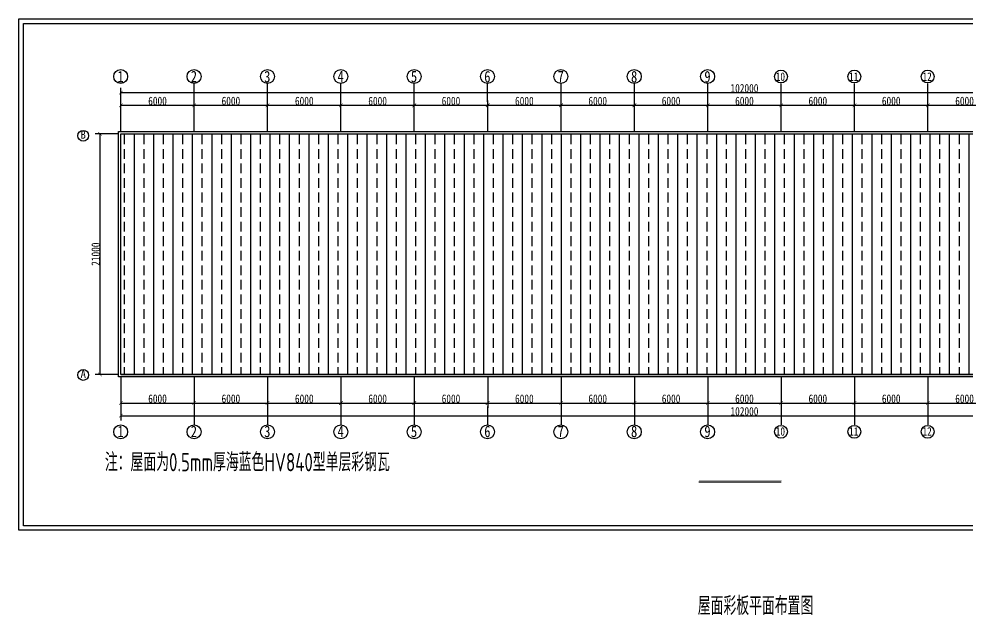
# Model space of a CAD drawing. Header units: millimetres. Extents: x 92079 to 624077, y -488988 to -181668.
# Drawn here: x 466814 to 544348, y -488988 to -440205 of the extents above; entities that cross this region are included whole.
import ezdxf
from ezdxf.enums import TextEntityAlignment as Align

# ---------------------------------------------------------------- set-up
doc = ezdxf.new("R2010")
doc.units = ezdxf.units.MM
doc.header["$PDMODE"] = 1
for name, color, linetype in [('PUB_TEXT', 7, 'Continuous'), ('TEXT', 7, 'Continuous'), ('THICK', 6, 'Continuous'), ('THIN', 7, 'Continuous'), ('粗线', 7, 'Continuous')]:
    doc.layers.add(name, color=color, linetype=linetype)
doc.styles.add('H1', font='')
doc.styles.add('STYLE1', font='', dxfattribs={"width": 0.8})
doc.styles.add('TSSD_Dimension', font='Tssdeng.shx', dxfattribs={"width": 0.7, "bigfont": 'hztxt.shx'})
doc.styles.add('TSSD_Norm', font='Tssdeng.shx', dxfattribs={"bigfont": 'hztxt.shx'})
doc.styles.add('仿宋', font='', dxfattribs={"width": 0.8})
doc.styles.get('H1').set_extended_font_data('SimSun')
doc.styles.get('STYLE1').set_extended_font_data('SimSun')
doc.styles.get('仿宋').set_extended_font_data('FangSong_GB2312')
doc.dimstyles.new('副本 ISO-25', dxfattribs={"dimtxt": 250, "dimasz": 400, "dimexe": 400, "dimexo": 200, "dimgap": 0.3, "dimtad": 1, "dimtoh": 1, "dimdec": 0, "dimtxsty": '仿宋', "dimblk": 'ARCHTICK', "dimcen": 25, "dimaunit": 1, "dimadec": 3, "dimazin": 0, "dimtfac": 1, "dimtdec": 0, "dimtmove": 0, "dimatfit": 3, "dimldrblk": 'ARCHTICK', "dimfxl": 1, "dimarcsym": 0})

# ---------------------------------------------------------------- blocks, each defined once
blk = doc.blocks.new('_ArchTick')
at = {"color": 0, "linetype": 'ByBlock', "const_width": 0.15}
blk.add_lwpolyline([(-0.5, -0.5), (0.5, 0.5)], dxfattribs=at)
blk = doc.blocks.new('*D365')
at = {"layer": 'Defpoints', "color": 0}
for p in [(475145, -469305), (481145, -469305), (481145, -471637)]:
    blk.add_point(p, dxfattribs=at)
at = {"layer": '粗线', "color": 0, "lineweight": -2}
for p, q in [((475145, -469505), (475145, -472037)), ((481145, -469505), (481145, -472037)), ((475145, -471637), (481145, -471637))]:
    blk.add_line(p, q, dxfattribs=at)
at = {"layer": '粗线', "color": 0, "lineweight": -2, "xscale": 300, "yscale": 300, "zscale": 300, "rotation": 180}
blk.add_blockref('_ArchTick', (475145, -471637), dxfattribs=at)
at = {"layer": '粗线', "color": 0, "lineweight": -2, "xscale": 300, "yscale": 300, "zscale": 300}
blk.add_blockref('_ArchTick', (481145, -471637), dxfattribs=at)
at = {"layer": '粗线', "color": 0, "insert": (478145, -471286), "char_height": 700, "attachment_point": 5, "style": '仿宋'}
blk.add_mtext('6000', dxfattribs=at)
blk = doc.blocks.new('*D366')
at = {"layer": 'Defpoints', "color": 0}
for p in [(481145, -469305), (487145, -469305), (487145, -471637)]:
    blk.add_point(p, dxfattribs=at)
at = {"layer": '粗线', "color": 0, "lineweight": -2}
for p, q in [((481145, -469505), (481145, -472037)), ((487145, -469505), (487145, -472037)), ((481145, -471637), (487145, -471637))]:
    blk.add_line(p, q, dxfattribs=at)
at = {"layer": '粗线', "color": 0, "lineweight": -2, "xscale": 300, "yscale": 300, "zscale": 300, "rotation": 180}
blk.add_blockref('_ArchTick', (481145, -471637), dxfattribs=at)
at = {"layer": '粗线', "color": 0, "lineweight": -2, "xscale": 300, "yscale": 300, "zscale": 300}
blk.add_blockref('_ArchTick', (487145, -471637), dxfattribs=at)
at = {"layer": '粗线', "color": 0, "insert": (484145, -471286), "char_height": 700, "attachment_point": 5, "style": '仿宋'}
blk.add_mtext('6000', dxfattribs=at)
blk = doc.blocks.new('*D367')
at = {"layer": 'Defpoints', "color": 0}
for p in [(487145, -469305), (493145, -469305), (493145, -471637)]:
    blk.add_point(p, dxfattribs=at)
at = {"layer": '粗线', "color": 0, "lineweight": -2}
for p, q in [((487145, -469505), (487145, -472037)), ((493145, -469505), (493145, -472037)), ((487145, -471637), (493145, -471637))]:
    blk.add_line(p, q, dxfattribs=at)
at = {"layer": '粗线', "color": 0, "lineweight": -2, "xscale": 300, "yscale": 300, "zscale": 300, "rotation": 180}
blk.add_blockref('_ArchTick', (487145, -471637), dxfattribs=at)
at = {"layer": '粗线', "color": 0, "lineweight": -2, "xscale": 300, "yscale": 300, "zscale": 300}
blk.add_blockref('_ArchTick', (493145, -471637), dxfattribs=at)
at = {"layer": '粗线', "color": 0, "insert": (490145, -471286), "char_height": 700, "attachment_point": 5, "style": '仿宋'}
blk.add_mtext('6000', dxfattribs=at)
blk = doc.blocks.new('*D368')
at = {"layer": 'Defpoints', "color": 0}
for p in [(493145, -469305), (499145, -469305), (499145, -471637)]:
    blk.add_point(p, dxfattribs=at)
at = {"layer": '粗线', "color": 0, "lineweight": -2}
for p, q in [((493145, -469505), (493145, -472037)), ((499145, -469505), (499145, -472037)), ((493145, -471637), (499145, -471637))]:
    blk.add_line(p, q, dxfattribs=at)
at = {"layer": '粗线', "color": 0, "lineweight": -2, "xscale": 300, "yscale": 300, "zscale": 300, "rotation": 180}
blk.add_blockref('_ArchTick', (493145, -471637), dxfattribs=at)
at = {"layer": '粗线', "color": 0, "lineweight": -2, "xscale": 300, "yscale": 300, "zscale": 300}
blk.add_blockref('_ArchTick', (499145, -471637), dxfattribs=at)
at = {"layer": '粗线', "color": 0, "insert": (496145, -471286), "char_height": 700, "attachment_point": 5, "style": '仿宋'}
blk.add_mtext('6000', dxfattribs=at)
blk = doc.blocks.new('*D369')
at = {"layer": 'Defpoints', "color": 0}
for p in [(499145, -469305), (505145, -469305), (505145, -471637)]:
    blk.add_point(p, dxfattribs=at)
at = {"layer": '粗线', "color": 0, "lineweight": -2}
for p, q in [((499145, -469505), (499145, -472037)), ((505145, -469505), (505145, -472037)), ((499145, -471637), (505145, -471637))]:
    blk.add_line(p, q, dxfattribs=at)
at = {"layer": '粗线', "color": 0, "lineweight": -2, "xscale": 300, "yscale": 300, "zscale": 300, "rotation": 180}
blk.add_blockref('_ArchTick', (499145, -471637), dxfattribs=at)
at = {"layer": '粗线', "color": 0, "lineweight": -2, "xscale": 300, "yscale": 300, "zscale": 300}
blk.add_blockref('_ArchTick', (505145, -471637), dxfattribs=at)
at = {"layer": '粗线', "color": 0, "insert": (502145, -471286), "char_height": 700, "attachment_point": 5, "style": '仿宋'}
blk.add_mtext('6000', dxfattribs=at)
blk = doc.blocks.new('*D370')
at = {"layer": 'Defpoints', "color": 0}
for p in [(505145, -469305), (511145, -469305), (511145, -471637)]:
    blk.add_point(p, dxfattribs=at)
at = {"layer": '粗线', "color": 0, "lineweight": -2}
for p, q in [((505145, -469505), (505145, -472037)), ((511145, -469505), (511145, -472037)), ((505145, -471637), (511145, -471637))]:
    blk.add_line(p, q, dxfattribs=at)
at = {"layer": '粗线', "color": 0, "lineweight": -2, "xscale": 300, "yscale": 300, "zscale": 300, "rotation": 180}
blk.add_blockref('_ArchTick', (505145, -471637), dxfattribs=at)
at = {"layer": '粗线', "color": 0, "lineweight": -2, "xscale": 300, "yscale": 300, "zscale": 300}
blk.add_blockref('_ArchTick', (511145, -471637), dxfattribs=at)
at = {"layer": '粗线', "color": 0, "insert": (508145, -471286), "char_height": 700, "attachment_point": 5, "style": '仿宋'}
blk.add_mtext('6000', dxfattribs=at)
blk = doc.blocks.new('*D371')
at = {"layer": 'Defpoints', "color": 0}
for p in [(511145, -469305), (517145, -469305), (517145, -471637)]:
    blk.add_point(p, dxfattribs=at)
at = {"layer": '粗线', "color": 0, "lineweight": -2}
for p, q in [((511145, -469505), (511145, -472037)), ((517145, -469505), (517145, -472037)), ((511145, -471637), (517145, -471637))]:
    blk.add_line(p, q, dxfattribs=at)
at = {"layer": '粗线', "color": 0, "lineweight": -2, "xscale": 300, "yscale": 300, "zscale": 300, "rotation": 180}
blk.add_blockref('_ArchTick', (511145, -471637), dxfattribs=at)
at = {"layer": '粗线', "color": 0, "lineweight": -2, "xscale": 300, "yscale": 300, "zscale": 300}
blk.add_blockref('_ArchTick', (517145, -471637), dxfattribs=at)
at = {"layer": '粗线', "color": 0, "insert": (514145, -471286), "char_height": 700, "attachment_point": 5, "style": '仿宋'}
blk.add_mtext('6000', dxfattribs=at)
blk = doc.blocks.new('*D372')
at = {"layer": 'Defpoints', "color": 0}
for p in [(517145, -469305), (523145, -469305), (523145, -471637)]:
    blk.add_point(p, dxfattribs=at)
at = {"layer": '粗线', "color": 0, "lineweight": -2}
for p, q in [((517145, -469505), (517145, -472037)), ((523145, -469505), (523145, -472037)), ((517145, -471637), (523145, -471637))]:
    blk.add_line(p, q, dxfattribs=at)
at = {"layer": '粗线', "color": 0, "lineweight": -2, "xscale": 300, "yscale": 300, "zscale": 300, "rotation": 180}
blk.add_blockref('_ArchTick', (517145, -471637), dxfattribs=at)
at = {"layer": '粗线', "color": 0, "lineweight": -2, "xscale": 300, "yscale": 300, "zscale": 300}
blk.add_blockref('_ArchTick', (523145, -471637), dxfattribs=at)
at = {"layer": '粗线', "color": 0, "insert": (520145, -471286), "char_height": 700, "attachment_point": 5, "style": '仿宋'}
blk.add_mtext('6000', dxfattribs=at)
blk = doc.blocks.new('*D373')
at = {"layer": 'Defpoints', "color": 0}
for p in [(523145, -469305), (529145, -469305), (529145, -471637)]:
    blk.add_point(p, dxfattribs=at)
at = {"layer": '粗线', "color": 0, "lineweight": -2}
for p, q in [((523145, -469505), (523145, -472037)), ((529145, -469505), (529145, -472037)), ((523145, -471637), (529145, -471637))]:
    blk.add_line(p, q, dxfattribs=at)
at = {"layer": '粗线', "color": 0, "lineweight": -2, "xscale": 300, "yscale": 300, "zscale": 300, "rotation": 180}
blk.add_blockref('_ArchTick', (523145, -471637), dxfattribs=at)
at = {"layer": '粗线', "color": 0, "lineweight": -2, "xscale": 300, "yscale": 300, "zscale": 300}
blk.add_blockref('_ArchTick', (529145, -471637), dxfattribs=at)
at = {"layer": '粗线', "color": 0, "insert": (526145, -471286), "char_height": 700, "attachment_point": 5, "style": '仿宋'}
blk.add_mtext('6000', dxfattribs=at)
blk = doc.blocks.new('*D374')
at = {"layer": 'Defpoints', "color": 0}
for p in [(529145, -469305), (535145, -469305), (535145, -471637)]:
    blk.add_point(p, dxfattribs=at)
at = {"layer": '粗线', "color": 0, "lineweight": -2}
for p, q in [((529145, -469505), (529145, -472037)), ((535145, -469505), (535145, -472037)), ((529145, -471637), (535145, -471637))]:
    blk.add_line(p, q, dxfattribs=at)
at = {"layer": '粗线', "color": 0, "lineweight": -2, "xscale": 300, "yscale": 300, "zscale": 300, "rotation": 180}
blk.add_blockref('_ArchTick', (529145, -471637), dxfattribs=at)
at = {"layer": '粗线', "color": 0, "lineweight": -2, "xscale": 300, "yscale": 300, "zscale": 300}
blk.add_blockref('_ArchTick', (535145, -471637), dxfattribs=at)
at = {"layer": '粗线', "color": 0, "insert": (532145, -471286), "char_height": 700, "attachment_point": 5, "style": '仿宋'}
blk.add_mtext('6000', dxfattribs=at)
blk = doc.blocks.new('*D375')
at = {"layer": 'Defpoints', "color": 0}
for p in [(535145, -469305), (541145, -469305), (541145, -471637)]:
    blk.add_point(p, dxfattribs=at)
at = {"layer": '粗线', "color": 0, "lineweight": -2}
for p, q in [((535145, -469505), (535145, -472037)), ((541145, -469505), (541145, -472037)), ((535145, -471637), (541145, -471637))]:
    blk.add_line(p, q, dxfattribs=at)
at = {"layer": '粗线', "color": 0, "lineweight": -2, "xscale": 300, "yscale": 300, "zscale": 300, "rotation": 180}
blk.add_blockref('_ArchTick', (535145, -471637), dxfattribs=at)
at = {"layer": '粗线', "color": 0, "lineweight": -2, "xscale": 300, "yscale": 300, "zscale": 300}
blk.add_blockref('_ArchTick', (541145, -471637), dxfattribs=at)
at = {"layer": '粗线', "color": 0, "insert": (538145, -471286), "char_height": 700, "attachment_point": 5, "style": '仿宋'}
blk.add_mtext('6000', dxfattribs=at)
blk = doc.blocks.new('*D376')
at = {"layer": 'Defpoints', "color": 0}
for p in [(541145, -469305), (547145, -469305), (547145, -471637)]:
    blk.add_point(p, dxfattribs=at)
at = {"layer": '粗线', "color": 0, "lineweight": -2}
for p, q in [((541145, -469505), (541145, -472037)), ((547145, -469505), (547145, -472037)), ((541145, -471637), (547145, -471637))]:
    blk.add_line(p, q, dxfattribs=at)
at = {"layer": '粗线', "color": 0, "lineweight": -2, "xscale": 300, "yscale": 300, "zscale": 300, "rotation": 180}
blk.add_blockref('_ArchTick', (541145, -471637), dxfattribs=at)
at = {"layer": '粗线', "color": 0, "lineweight": -2, "xscale": 300, "yscale": 300, "zscale": 300}
blk.add_blockref('_ArchTick', (547145, -471637), dxfattribs=at)
at = {"layer": '粗线', "color": 0, "insert": (544145, -471286), "char_height": 700, "attachment_point": 5, "style": '仿宋'}
blk.add_mtext('6000', dxfattribs=at)
blk = doc.blocks.new('*D364')
at = {"layer": 'Defpoints', "color": 0}
for p in [(475145, -469305), (577145, -469305), (577145, -472673)]:
    blk.add_point(p, dxfattribs=at)
at = {"layer": '粗线', "color": 0, "lineweight": -2}
for p, q in [((475145, -469505), (475145, -473073)), ((577145, -469505), (577145, -473073)), ((475145, -472673), (577145, -472673))]:
    blk.add_line(p, q, dxfattribs=at)
at = {"layer": '粗线', "color": 0, "lineweight": -2, "xscale": 300, "yscale": 300, "zscale": 300, "rotation": 180}
blk.add_blockref('_ArchTick', (475145, -472673), dxfattribs=at)
at = {"layer": '粗线', "color": 0, "lineweight": -2, "xscale": 300, "yscale": 300, "zscale": 300}
blk.add_blockref('_ArchTick', (577145, -472673), dxfattribs=at)
at = {"layer": '粗线', "color": 0, "insert": (526145, -472323), "char_height": 700, "attachment_point": 5, "style": '仿宋'}
blk.add_mtext('102000', dxfattribs=at)
blk = doc.blocks.new('*D344')
at = {"layer": 'Defpoints', "color": 0}
for p in [(481145, -447273), (475145, -449605), (481145, -449605)]:
    blk.add_point(p, dxfattribs=at)
at = {"layer": '粗线', "color": 0, "lineweight": -2}
for p, q in [((475145, -449405), (475145, -446873)), ((475145, -447273), (481145, -447273)), ((481145, -449405), (481145, -446873))]:
    blk.add_line(p, q, dxfattribs=at)
at = {"layer": '粗线', "color": 0, "lineweight": -2, "xscale": 300, "yscale": 300, "zscale": 300, "rotation": 180}
blk.add_blockref('_ArchTick', (475145, -447273), dxfattribs=at)
at = {"layer": '粗线', "color": 0, "lineweight": -2, "xscale": 300, "yscale": 300, "zscale": 300}
blk.add_blockref('_ArchTick', (481145, -447273), dxfattribs=at)
at = {"layer": '粗线', "color": 0, "insert": (478145, -446923), "char_height": 700, "attachment_point": 5, "style": '仿宋'}
blk.add_mtext('6000', dxfattribs=at)
blk = doc.blocks.new('*D345')
at = {"layer": 'Defpoints', "color": 0}
for p in [(487145, -447273), (481145, -449605), (487145, -449605)]:
    blk.add_point(p, dxfattribs=at)
at = {"layer": '粗线', "color": 0, "lineweight": -2}
for p, q in [((481145, -449405), (481145, -446873)), ((481145, -447273), (487145, -447273)), ((487145, -449405), (487145, -446873))]:
    blk.add_line(p, q, dxfattribs=at)
at = {"layer": '粗线', "color": 0, "lineweight": -2, "xscale": 300, "yscale": 300, "zscale": 300, "rotation": 180}
blk.add_blockref('_ArchTick', (481145, -447273), dxfattribs=at)
at = {"layer": '粗线', "color": 0, "lineweight": -2, "xscale": 300, "yscale": 300, "zscale": 300}
blk.add_blockref('_ArchTick', (487145, -447273), dxfattribs=at)
at = {"layer": '粗线', "color": 0, "insert": (484145, -446923), "char_height": 700, "attachment_point": 5, "style": '仿宋'}
blk.add_mtext('6000', dxfattribs=at)
blk = doc.blocks.new('*D346')
at = {"layer": 'Defpoints', "color": 0}
for p in [(493145, -447273), (487145, -449605), (493145, -449605)]:
    blk.add_point(p, dxfattribs=at)
at = {"layer": '粗线', "color": 0, "lineweight": -2}
for p, q in [((487145, -449405), (487145, -446873)), ((487145, -447273), (493145, -447273)), ((493145, -449405), (493145, -446873))]:
    blk.add_line(p, q, dxfattribs=at)
at = {"layer": '粗线', "color": 0, "lineweight": -2, "xscale": 300, "yscale": 300, "zscale": 300, "rotation": 180}
blk.add_blockref('_ArchTick', (487145, -447273), dxfattribs=at)
at = {"layer": '粗线', "color": 0, "lineweight": -2, "xscale": 300, "yscale": 300, "zscale": 300}
blk.add_blockref('_ArchTick', (493145, -447273), dxfattribs=at)
at = {"layer": '粗线', "color": 0, "insert": (490145, -446923), "char_height": 700, "attachment_point": 5, "style": '仿宋'}
blk.add_mtext('6000', dxfattribs=at)
blk = doc.blocks.new('*D347')
at = {"layer": 'Defpoints', "color": 0}
for p in [(499145, -447273), (493145, -449605), (499145, -449605)]:
    blk.add_point(p, dxfattribs=at)
at = {"layer": '粗线', "color": 0, "lineweight": -2}
for p, q in [((493145, -449405), (493145, -446873)), ((493145, -447273), (499145, -447273)), ((499145, -449405), (499145, -446873))]:
    blk.add_line(p, q, dxfattribs=at)
at = {"layer": '粗线', "color": 0, "lineweight": -2, "xscale": 300, "yscale": 300, "zscale": 300, "rotation": 180}
blk.add_blockref('_ArchTick', (493145, -447273), dxfattribs=at)
at = {"layer": '粗线', "color": 0, "lineweight": -2, "xscale": 300, "yscale": 300, "zscale": 300}
blk.add_blockref('_ArchTick', (499145, -447273), dxfattribs=at)
at = {"layer": '粗线', "color": 0, "insert": (496145, -446923), "char_height": 700, "attachment_point": 5, "style": '仿宋'}
blk.add_mtext('6000', dxfattribs=at)
blk = doc.blocks.new('*D348')
at = {"layer": 'Defpoints', "color": 0}
for p in [(505145, -447273), (499145, -449605), (505145, -449605)]:
    blk.add_point(p, dxfattribs=at)
at = {"layer": '粗线', "color": 0, "lineweight": -2}
for p, q in [((499145, -449405), (499145, -446873)), ((499145, -447273), (505145, -447273)), ((505145, -449405), (505145, -446873))]:
    blk.add_line(p, q, dxfattribs=at)
at = {"layer": '粗线', "color": 0, "lineweight": -2, "xscale": 300, "yscale": 300, "zscale": 300, "rotation": 180}
blk.add_blockref('_ArchTick', (499145, -447273), dxfattribs=at)
at = {"layer": '粗线', "color": 0, "lineweight": -2, "xscale": 300, "yscale": 300, "zscale": 300}
blk.add_blockref('_ArchTick', (505145, -447273), dxfattribs=at)
at = {"layer": '粗线', "color": 0, "insert": (502145, -446923), "char_height": 700, "attachment_point": 5, "style": '仿宋'}
blk.add_mtext('6000', dxfattribs=at)
blk = doc.blocks.new('*D349')
at = {"layer": 'Defpoints', "color": 0}
for p in [(511145, -447273), (505145, -449605), (511145, -449605)]:
    blk.add_point(p, dxfattribs=at)
at = {"layer": '粗线', "color": 0, "lineweight": -2}
for p, q in [((505145, -449405), (505145, -446873)), ((505145, -447273), (511145, -447273)), ((511145, -449405), (511145, -446873))]:
    blk.add_line(p, q, dxfattribs=at)
at = {"layer": '粗线', "color": 0, "lineweight": -2, "xscale": 300, "yscale": 300, "zscale": 300, "rotation": 180}
blk.add_blockref('_ArchTick', (505145, -447273), dxfattribs=at)
at = {"layer": '粗线', "color": 0, "lineweight": -2, "xscale": 300, "yscale": 300, "zscale": 300}
blk.add_blockref('_ArchTick', (511145, -447273), dxfattribs=at)
at = {"layer": '粗线', "color": 0, "insert": (508145, -446923), "char_height": 700, "attachment_point": 5, "style": '仿宋'}
blk.add_mtext('6000', dxfattribs=at)
blk = doc.blocks.new('*D350')
at = {"layer": 'Defpoints', "color": 0}
for p in [(517145, -447273), (511145, -449605), (517145, -449605)]:
    blk.add_point(p, dxfattribs=at)
at = {"layer": '粗线', "color": 0, "lineweight": -2}
for p, q in [((511145, -449405), (511145, -446873)), ((511145, -447273), (517145, -447273)), ((517145, -449405), (517145, -446873))]:
    blk.add_line(p, q, dxfattribs=at)
at = {"layer": '粗线', "color": 0, "lineweight": -2, "xscale": 300, "yscale": 300, "zscale": 300, "rotation": 180}
blk.add_blockref('_ArchTick', (511145, -447273), dxfattribs=at)
at = {"layer": '粗线', "color": 0, "lineweight": -2, "xscale": 300, "yscale": 300, "zscale": 300}
blk.add_blockref('_ArchTick', (517145, -447273), dxfattribs=at)
at = {"layer": '粗线', "color": 0, "insert": (514145, -446923), "char_height": 700, "attachment_point": 5, "style": '仿宋'}
blk.add_mtext('6000', dxfattribs=at)
blk = doc.blocks.new('*D351')
at = {"layer": 'Defpoints', "color": 0}
for p in [(523145, -447273), (517145, -449605), (523145, -449605)]:
    blk.add_point(p, dxfattribs=at)
at = {"layer": '粗线', "color": 0, "lineweight": -2}
for p, q in [((517145, -449405), (517145, -446873)), ((517145, -447273), (523145, -447273)), ((523145, -449405), (523145, -446873))]:
    blk.add_line(p, q, dxfattribs=at)
at = {"layer": '粗线', "color": 0, "lineweight": -2, "xscale": 300, "yscale": 300, "zscale": 300, "rotation": 180}
blk.add_blockref('_ArchTick', (517145, -447273), dxfattribs=at)
at = {"layer": '粗线', "color": 0, "lineweight": -2, "xscale": 300, "yscale": 300, "zscale": 300}
blk.add_blockref('_ArchTick', (523145, -447273), dxfattribs=at)
at = {"layer": '粗线', "color": 0, "insert": (520145, -446923), "char_height": 700, "attachment_point": 5, "style": '仿宋'}
blk.add_mtext('6000', dxfattribs=at)
blk = doc.blocks.new('*D352')
at = {"layer": 'Defpoints', "color": 0}
for p in [(529145, -447273), (523145, -449605), (529145, -449605)]:
    blk.add_point(p, dxfattribs=at)
at = {"layer": '粗线', "color": 0, "lineweight": -2}
for p, q in [((523145, -449405), (523145, -446873)), ((523145, -447273), (529145, -447273)), ((529145, -449405), (529145, -446873))]:
    blk.add_line(p, q, dxfattribs=at)
at = {"layer": '粗线', "color": 0, "lineweight": -2, "xscale": 300, "yscale": 300, "zscale": 300, "rotation": 180}
blk.add_blockref('_ArchTick', (523145, -447273), dxfattribs=at)
at = {"layer": '粗线', "color": 0, "lineweight": -2, "xscale": 300, "yscale": 300, "zscale": 300}
blk.add_blockref('_ArchTick', (529145, -447273), dxfattribs=at)
at = {"layer": '粗线', "color": 0, "insert": (526145, -446923), "char_height": 700, "attachment_point": 5, "style": '仿宋'}
blk.add_mtext('6000', dxfattribs=at)
blk = doc.blocks.new('*D353')
at = {"layer": 'Defpoints', "color": 0}
for p in [(535145, -447273), (529145, -449605), (535145, -449605)]:
    blk.add_point(p, dxfattribs=at)
at = {"layer": '粗线', "color": 0, "lineweight": -2}
for p, q in [((529145, -449405), (529145, -446873)), ((529145, -447273), (535145, -447273)), ((535145, -449405), (535145, -446873))]:
    blk.add_line(p, q, dxfattribs=at)
at = {"layer": '粗线', "color": 0, "lineweight": -2, "xscale": 300, "yscale": 300, "zscale": 300, "rotation": 180}
blk.add_blockref('_ArchTick', (529145, -447273), dxfattribs=at)
at = {"layer": '粗线', "color": 0, "lineweight": -2, "xscale": 300, "yscale": 300, "zscale": 300}
blk.add_blockref('_ArchTick', (535145, -447273), dxfattribs=at)
at = {"layer": '粗线', "color": 0, "insert": (532145, -446923), "char_height": 700, "attachment_point": 5, "style": '仿宋'}
blk.add_mtext('6000', dxfattribs=at)
blk = doc.blocks.new('*D354')
at = {"layer": 'Defpoints', "color": 0}
for p in [(541145, -447273), (535145, -449605), (541145, -449605)]:
    blk.add_point(p, dxfattribs=at)
at = {"layer": '粗线', "color": 0, "lineweight": -2}
for p, q in [((535145, -449405), (535145, -446873)), ((535145, -447273), (541145, -447273)), ((541145, -449405), (541145, -446873))]:
    blk.add_line(p, q, dxfattribs=at)
at = {"layer": '粗线', "color": 0, "lineweight": -2, "xscale": 300, "yscale": 300, "zscale": 300, "rotation": 180}
blk.add_blockref('_ArchTick', (535145, -447273), dxfattribs=at)
at = {"layer": '粗线', "color": 0, "lineweight": -2, "xscale": 300, "yscale": 300, "zscale": 300}
blk.add_blockref('_ArchTick', (541145, -447273), dxfattribs=at)
at = {"layer": '粗线', "color": 0, "insert": (538145, -446923), "char_height": 700, "attachment_point": 5, "style": '仿宋'}
blk.add_mtext('6000', dxfattribs=at)
blk = doc.blocks.new('*D355')
at = {"layer": 'Defpoints', "color": 0}
for p in [(547145, -447273), (541145, -449605), (547145, -449605)]:
    blk.add_point(p, dxfattribs=at)
at = {"layer": '粗线', "color": 0, "lineweight": -2}
for p, q in [((541145, -449405), (541145, -446873)), ((541145, -447273), (547145, -447273)), ((547145, -449405), (547145, -446873))]:
    blk.add_line(p, q, dxfattribs=at)
at = {"layer": '粗线', "color": 0, "lineweight": -2, "xscale": 300, "yscale": 300, "zscale": 300, "rotation": 180}
blk.add_blockref('_ArchTick', (541145, -447273), dxfattribs=at)
at = {"layer": '粗线', "color": 0, "lineweight": -2, "xscale": 300, "yscale": 300, "zscale": 300}
blk.add_blockref('_ArchTick', (547145, -447273), dxfattribs=at)
at = {"layer": '粗线', "color": 0, "insert": (544145, -446923), "char_height": 700, "attachment_point": 5, "style": '仿宋'}
blk.add_mtext('6000', dxfattribs=at)
blk = doc.blocks.new('*D361')
at = {"layer": 'Defpoints', "color": 0}
for p in [(577145, -446236), (475145, -449605), (577145, -449605)]:
    blk.add_point(p, dxfattribs=at)
at = {"layer": '粗线', "color": 0, "lineweight": -2}
for p, q in [((475145, -449405), (475145, -445836)), ((475145, -446236), (577145, -446236)), ((577145, -449405), (577145, -445836))]:
    blk.add_line(p, q, dxfattribs=at)
at = {"layer": '粗线', "color": 0, "lineweight": -2, "xscale": 300, "yscale": 300, "zscale": 300, "rotation": 180}
blk.add_blockref('_ArchTick', (475145, -446236), dxfattribs=at)
at = {"layer": '粗线', "color": 0, "lineweight": -2, "xscale": 300, "yscale": 300, "zscale": 300}
blk.add_blockref('_ArchTick', (577145, -446236), dxfattribs=at)
at = {"layer": '粗线', "color": 0, "insert": (526145, -445886), "char_height": 700, "attachment_point": 5, "style": '仿宋'}
blk.add_mtext('102000', dxfattribs=at)
blk = doc.blocks.new('*D483')
at = {"layer": 'Defpoints', "color": 0}
for p in [(473444, -449604), (475145, -449604), (475145, -469304)]:
    blk.add_point(p, dxfattribs=at)
at = {"layer": '粗线', "color": 0, "lineweight": -2}
for p, q in [((474945, -449604), (473044, -449604)), ((473444, -469304), (473444, -449604)), ((474945, -469304), (473044, -469304))]:
    blk.add_line(p, q, dxfattribs=at)
at = {"layer": '粗线', "color": 0, "lineweight": -2, "xscale": 300, "yscale": 300, "zscale": 300}
for p, rotation in [((473444, -449604), 90), ((473444, -469304), 270)]:
    blk.add_blockref('_ArchTick', p, dxfattribs=dict(at, rotation=rotation))
at = {"layer": '粗线', "color": 0, "insert": (473094, -459454), "char_height": 700, "attachment_point": 5, "rotation": 90, "style": '仿宋'}
blk.add_mtext('21000', dxfattribs=at)

msp = doc.modelspace()

# ---------------------------------------------------------------- hatches: boundary and pattern name
at = {"layer": '粗线'}
h = msp.add_hatch(dxfattribs=at)
h.set_pattern_fill('ANSI33', color=253, scale=250, angle=45, style=0)
h.paths.add_polyline_path([(475144.873, -449604.847), (475144.873, -469303.536), (577144.873, -469303.536), (577144.873, -449604.847)])

# ---------------------------------------------------------------- linework, layer by layer
at = {"layer": 'THICK', "linetype": 'Continuous', "const_width": 36}
msp.add_lwpolyline([(522419.572, -478007.358), (529185.715, -478007.358)], dxfattribs=at)
at = {"layer": 'THIN', "linetype": 'Continuous'}
msp.add_lwpolyline([(522419.572, -478079.358), (529159.615, -478079.358)], dxfattribs=at)
at = {"layer": '粗线', "color": 7}
for p, q in [((481144.873, -446985.364), (481144.873, -445487.114)), ((487144.873, -446985.364), (487144.873, -445487.114)), ((493144.873, -446985.364), (493144.873, -445487.114)), ((499144.873, -446985.364), (499144.873, -445487.114)), ((505144.873, -446985.364), (505144.873, -445487.114)), ((511144.873, -446985.364), (511144.873, -445487.114)), ((517144.873, -446985.364), (517144.873, -445487.114)), ((523144.873, -446985.364), (523144.873, -445487.114)), ((529144.873, -446985.364), (529144.873, -445487.114)), ((535144.873, -446985.364), (535144.873, -445487.114)), ((541144.873, -446985.364), (541144.873, -445487.114)), ((475144.873, -469304.847), (475144.873, -449604.847)), ((475144.873, -449604.847), (577144.873, -449604.847)), ((475144.873, -469303.536), (577144.873, -469303.536)), ((475144.873, -469304.847), (577144.873, -469304.847)), ((481144.873, -471924.329), (481144.873, -473422.58)), ((487144.873, -471924.329), (487144.873, -473422.58)), ((493144.873, -471924.329), (493144.873, -473422.58)), ((499144.873, -471924.329), (499144.873, -473422.58)), ((505144.873, -471924.329), (505144.873, -473422.58)), ((511144.873, -471924.329), (511144.873, -473422.58)), ((517144.873, -471924.329), (517144.873, -473422.58)), ((523144.873, -471924.329), (523144.873, -473422.58)), ((529144.873, -471924.329), (529144.873, -473422.58)), ((535144.873, -471924.329), (535144.873, -473422.58)), ((541144.873, -471924.329), (541144.873, -473422.58))]:
    msp.add_line(p, q, dxfattribs=at)
for points in [[(466814.028, -440205.088), (585350.41, -440205.088), (585350.41, -482053.509), (466814.028, -482053.509)], [(467186.26, -440577.319), (584978.178, -440577.319), (584978.178, -481681.278), (467186.26, -481681.278)], [(474944.873, -449404.847), (577344.873, -449404.847), (577344.873, -469504.847), (474944.873, -469504.847)], [(475144.873, -449604.847), (577144.873, -449604.847), (577144.873, -469304.847), (475144.873, -469304.847)]]:
    msp.add_lwpolyline(points, close=True, dxfattribs=at)
for centre, radius in [((475133.23, -444917.632), 569.602), ((481133.23, -444917.632), 569.602), ((487133.23, -444917.632), 569.602), ((493133.23, -444917.632), 569.602), ((499133.23, -444917.632), 569.602), ((505133.23, -444917.632), 569.602), ((511133.23, -444917.632), 569.602), ((517133.23, -444917.632), 569.602), ((523133.23, -444917.632), 569.602), ((529133.23, -444917.632), 525.365), ((535133.23, -444917.632), 525.365), ((541133.23, -444917.632), 525.365), ((472067.004, -449764.049), 442.29), ((472067.004, -469340.618), 442.29), ((475133.23, -473992.062), 569.602), ((481133.23, -473992.062), 569.602), ((487133.23, -473992.062), 569.602), ((493133.23, -473992.062), 569.602), ((499133.23, -473992.062), 569.602), ((505133.23, -473992.062), 569.602), ((511133.23, -473992.062), 569.602), ((517133.23, -473992.062), 569.602), ((523133.23, -473992.062), 569.602), ((529133.23, -473992.062), 525.365), ((535133.23, -473992.062), 525.365), ((541133.23, -473992.062), 525.365)]:
    msp.add_circle(centre, radius, dxfattribs=at)

# ---------------------------------------------------------------- texts
at = {"layer": 'PUB_TEXT', "style": 'H1'}
for s, p in [('B', (471849.796, -450002.391)), ('A', (471849.796, -469578.959))]:
    msp.add_text(s, height=648, dxfattribs=at).set_placement(p)
at = {"layer": 'PUB_TEXT', "insert": (473837.449, -475728.4), "char_height": 1500, "width": 23819.80239, "attachment_point": 1, "style": 'TSSD_Dimension'}
msp.add_mtext('注：屋面为0.5mm厚海蓝色HV840型单层彩钢瓦', dxfattribs=at)
at = {"layer": 'TEXT', "style": 'TSSD_Norm', "width": 0.7}
msp.add_text('屋面彩板平面布置图', height=1500, dxfattribs=at).set_placement((522326.901, -489434.753), align=Align.BOTTOM_LEFT)
at = {"layer": '粗线', "color": 7, "style": 'STYLE1', "width": 0.8}
for s, height, p in [('1', 936.411, (474866.625, -445389.854)), ('2', 936.411, (480866.625, -445384.622)), ('3', 936.411, (486866.625, -445395.085)), ('4', 936.411, (492866.625, -445384.622)), ('5', 936.411, (498866.625, -445384.622)), ('6', 936.411, (504866.625, -445395.085)), ('7', 936.411, (510866.625, -445384.622)), ('8', 936.411, (516866.625, -445395.085)), ('9', 936.411, (522866.625, -445395.085)), ('10', 700, (528702.458, -445282.289)), ('11', 700, (534702.458, -445278.379)), ('12', 700, (540702.458, -445278.379)), ('1', 936.411, (474866.625, -474430.094)), ('2', 936.411, (480866.625, -474430.094)), ('3', 936.411, (486866.625, -474430.094)), ('4', 936.411, (492866.625, -474430.094)), ('5', 936.411, (498866.625, -474430.094)), ('6', 936.411, (504866.625, -474430.094)), ('7', 936.411, (510866.625, -474430.094)), ('8', 936.411, (516866.625, -474430.094)), ('9', 936.411, (522866.625, -474430.094)), ('10', 700, (528702.458, -474311.762)), ('11', 700, (534702.458, -474311.762)), ('12', 700, (540702.458, -474311.762))]:
    msp.add_text(s, height=height, dxfattribs=at).set_placement(p)

# ---------------------------------------------------------------- dimensions: what is measured, and where the dimension line sits
at = {"layer": '粗线', "color": 7}
for base, p1, p2, picture, middle in [((577144.873, -446236.239), (475144.873, -449604.847), (577144.873, -449604.847), '*D361', (526144.873, -445885.939)), ((481144.873, -447272.947), (475144.873, -449604.847), (481144.873, -449604.847), '*D344', (478144.873, -446922.647)), ((487144.873, -447272.947), (481144.873, -449604.847), (487144.873, -449604.847), '*D345', (484144.873, -446922.647)), ((493144.873, -447272.947), (487144.873, -449604.847), (493144.873, -449604.847), '*D346', (490144.873, -446922.647)), ((499144.873, -447272.947), (493144.873, -449604.847), (499144.873, -449604.847), '*D347', (496144.873, -446922.647)), ((505144.873, -447272.947), (499144.873, -449604.847), (505144.873, -449604.847), '*D348', (502144.873, -446922.647)), ((511144.873, -447272.947), (505144.873, -449604.847), (511144.873, -449604.847), '*D349', (508144.873, -446922.647)), ((517144.873, -447272.947), (511144.873, -449604.847), (517144.873, -449604.847), '*D350', (514144.873, -446922.647)), ((523144.873, -447272.947), (517144.873, -449604.847), (523144.873, -449604.847), '*D351', (520144.873, -446922.647)), ((529144.873, -447272.947), (523144.873, -449604.847), (529144.873, -449604.847), '*D352', (526144.873, -446922.647)), ((535144.873, -447272.947), (529144.873, -449604.847), (535144.873, -449604.847), '*D353', (532144.873, -446922.647)), ((541144.873, -447272.947), (535144.873, -449604.847), (541144.873, -449604.847), '*D354', (538144.873, -446922.647)), ((547144.873, -447272.947), (541144.873, -449604.847), (547144.873, -449604.847), '*D355', (544144.873, -446922.647)), ((481144.873, -471636.747), (475144.873, -469304.847), (481144.873, -469304.847), '*D365', (478144.873, -471286.447)), ((577144.873, -472673.454), (475144.873, -469304.847), (577144.873, -469304.847), '*D364', (526144.873, -472323.154)), ((487144.873, -471636.747), (481144.873, -469304.847), (487144.873, -469304.847), '*D366', (484144.873, -471286.447)), ((493144.873, -471636.747), (487144.873, -469304.847), (493144.873, -469304.847), '*D367', (490144.873, -471286.447)), ((499144.873, -471636.747), (493144.873, -469304.847), (499144.873, -469304.847), '*D368', (496144.873, -471286.447)), ((505144.873, -471636.747), (499144.873, -469304.847), (505144.873, -469304.847), '*D369', (502144.873, -471286.447)), ((511144.873, -471636.747), (505144.873, -469304.847), (511144.873, -469304.847), '*D370', (508144.873, -471286.447)), ((517144.873, -471636.747), (511144.873, -469304.847), (517144.873, -469304.847), '*D371', (514144.873, -471286.447)), ((523144.873, -471636.747), (517144.873, -469304.847), (523144.873, -469304.847), '*D372', (520144.873, -471286.447)), ((529144.873, -471636.747), (523144.873, -469304.847), (529144.873, -469304.847), '*D373', (526144.873, -471286.447)), ((535144.873, -471636.747), (529144.873, -469304.847), (535144.873, -469304.847), '*D374', (532144.873, -471286.447)), ((541144.873, -471636.747), (535144.873, -469304.847), (541144.873, -469304.847), '*D375', (538144.873, -471286.447)), ((547144.873, -471636.747), (541144.873, -469304.847), (547144.873, -469304.847), '*D376', (544144.873, -471286.447))]:
    dim = msp.add_linear_dim(base=base, p1=p1, p2=p2, dimstyle='副本 ISO-25', override={"dimtxt": 700, "dimasz": 300}, dxfattribs=at)
    dim.commit()
    dim.dimension.update_dxf_attribs({"geometry": picture, "text_midpoint": middle})
dim = msp.add_aligned_dim(p1=(475144.873, -469304.191), p2=(475144.873, -449604.191), distance=1700.553, text='21000', dimstyle='副本 ISO-25', override={"dimtxt": 700, "dimasz": 300}, dxfattribs=at)
dim.commit()
dim.dimension.update_dxf_attribs({"geometry": '*D483', "text_midpoint": (473094.02, -459454.191)})

doc.saveas('drawing.dxf')
